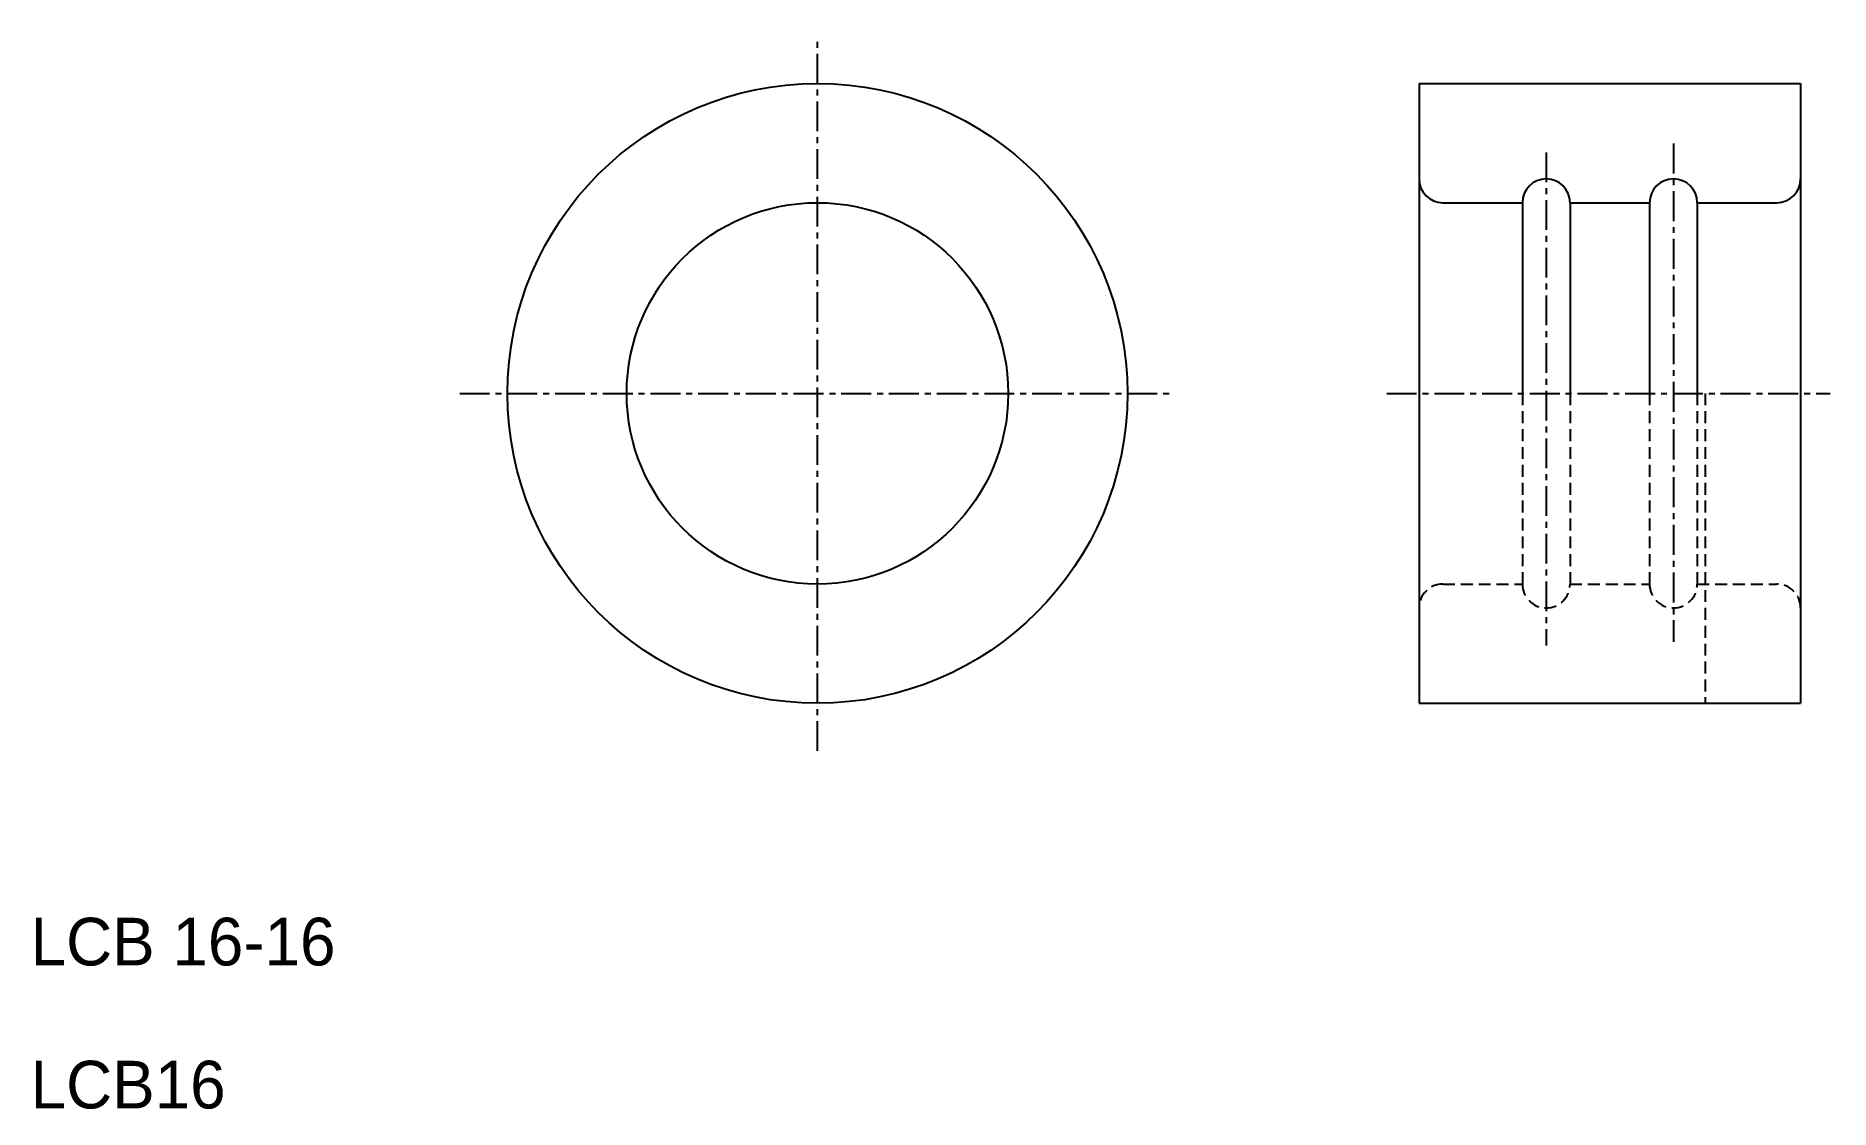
# Model space of a CAD drawing. Extents: x 10.2 to 85.5, y 10 to 55.
import ezdxf

# ---------------------------------------------------------------- set-up
doc = ezdxf.new("R2010")
doc.units = 0
doc.linetypes.add('CENTER', pattern=[2, 1.25, -0.25, 0.25, -0.25])
doc.linetypes.add('DASHED', pattern=[0.75, 0.5, -0.25])
doc.layers.get('0').update_dxf_attribs({"linetype": 'CONTINUOUS'})
doc.layers.add('CENTER', color=1, linetype='CENTER')

msp = doc.modelspace()

# ---------------------------------------------------------------- linework, layer by layer
at = {"color": 7, "linetype": 'CONTINUOUS'}
for p, q in [((68.232, 53), (68.232, 27)), ((68.232, 53), (84.232, 53)), ((84.232, 53), (84.232, 27)), ((69.232, 48), (72.565, 48)), ((72.565, 48), (72.565, 40)), ((74.565, 48), (74.565, 40)), ((74.565, 48), (77.898, 48)), ((77.898, 48), (77.898, 40)), ((79.898, 48), (79.898, 40)), ((79.898, 48), (83.232, 48)), ((68.232, 27), (84.232, 27)), ((72.232, 27), (72.232, 27)), ((76.232, 27), (76.232, 27))]:
    msp.add_line(p, q, dxfattribs=at)
at = {"color": 3, "linetype": 'DASHED'}
for p, q in [((72.565, 40), (72.565, 32)), ((74.565, 40), (74.565, 32)), ((77.898, 40), (77.898, 32)), ((79.898, 40), (79.898, 32)), ((80.232, 40), (80.232, 27)), ((69.232, 32), (72.565, 32)), ((74.565, 32), (77.898, 32)), ((79.898, 32), (83.232, 32))]:
    msp.add_line(p, q, dxfattribs=at)
at = {"color": 7, "linetype": 'CONTINUOUS'}
for radius in [13, 8]:
    msp.add_circle((43, 40), radius, dxfattribs=at)
for centre, start, end in [((69.232, 49), 180, 270), ((73.565, 48), 360, 180), ((78.898, 48), 0, 180), ((83.232, 49), 270, 0)]:
    msp.add_arc(centre, 1, start, end, dxfattribs=at)
at = {"color": 3, "linetype": 'DASHED'}
for centre, start, end in [((69.232, 31), 90, 180), ((73.565, 32), 180, 0), ((78.898, 32), 180, 0), ((83.232, 31), 0, 90)]:
    msp.add_arc(centre, 1, start, end, dxfattribs=at)
at = {"layer": 'CENTER', "color": 1, "linetype": 'CENTER'}
for p, q in [((43, 25), (43, 55)), ((78.898, 50.48), (78.898, 29.573)), ((73.565, 50.107), (73.565, 29.423)), ((28, 40), (58, 40)), ((66.88, 40), (85.472, 40))]:
    msp.add_line(p, q, dxfattribs=at)

# ---------------------------------------------------------------- texts
at = {"color": 7, "linetype": 'CONTINUOUS'}
for s, p in [('LCB 16-16', (10, 16)), ('LCB16', (10, 10))]:
    msp.add_text(s, height=2, dxfattribs=at).set_placement(p)

doc.saveas('drawing.dxf')
